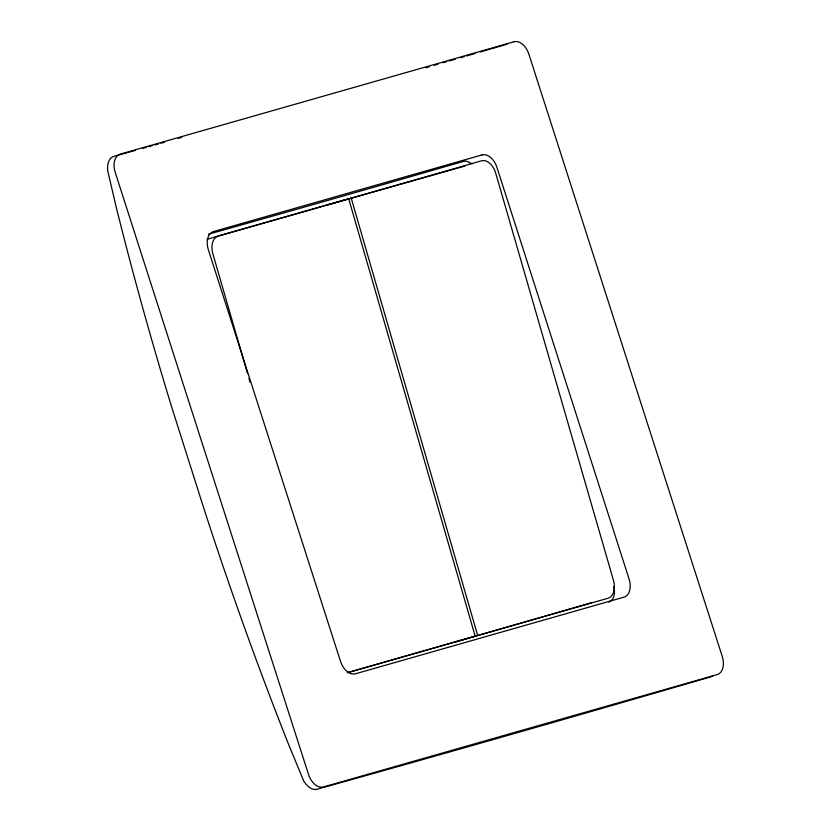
<?xml version="1.0" encoding="UTF-8"?>
<svg xmlns="http://www.w3.org/2000/svg" width="831" height="831" viewBox="0 0 831 831"><rect width="100%" height="100%" fill="white"/><g stroke="black" fill="none" stroke-linecap="round" stroke-linejoin="round"><path stroke-width="1.25" d="M608.905 602.257L612.624 599.141A15.966 11.146 64.4 0 0 613.693 586.613M591.173 602.818L454.225 642.301M480.256 51.969L507.201 44.126M325.243 205.589L481.533 160.83A15.706 10.201 73.7 0 1 495.702 173.118L613.465 580.37A15.706 10.201 73.7 0 1 608.012 598.258L348.127 672.559M261.194 223.861L323.997 205.943M327.746 204.873L464.893 166.075M347.306 672.663L475.166 636.172L348.688 198.744L218.335 235.942A15.706 10.201 73.7 0 0 212.881 253.829L247.461 373.389M207.085 239.276L259.968 224.204M208.477 234.207L223.362 230.021A3449.928 96.323 -17.8 0 0 430.894 170.802L463.376 161.411L466.264 161.141L472.164 163.759M135.474 150.359L113.515 156.477A15.924 9.234 77.8 0 0 107.635 170.48L116.662 208.986A2965.195 2253.869 74.1 0 0 171.799 407.419L201.902 502.288A2965.174 2253.849 74.1 0 0 288.513 744.244L303.564 780.704A15.924 9.151 64.4 0 0 316.694 789.305L338.664 783.197A3441.223 96.084 -17.8 0 0 683.435 684.806L710.38 676.964A15.924 11.27 62.8 0 0 713.029 675.624M351.191 198.027L477.669 635.455M248.895 378.375L249.975 382.104M475.249 53.423A3441.223 96.084 -17.8 0 1 466.513 55.957M464.03 56.685A3441.223 96.084 -17.8 0 1 460.301 57.765M455.336 59.198A3441.223 96.084 -17.8 0 1 449.145 60.995M446.673 61.712A3441.223 96.084 -17.8 0 1 442.965 62.782M438.041 64.216A3441.223 96.084 -17.8 0 1 434.353 65.285M429.45 66.698A3441.223 96.084 -17.8 0 1 425.773 67.768M181.833 137.375A3441.223 96.084 -17.8 0 1 178.125 138.424M164.59 142.215A3441.223 96.084 -17.8 0 1 160.913 143.244M158.472 143.929A3441.223 96.084 -17.8 0 1 154.815 144.958M152.385 145.633A3441.223 96.084 -17.8 0 1 148.749 146.651M146.329 147.326A3441.223 96.084 -17.8 0 1 142.703 148.344M513.974 41.768L120.287 154.119A16.018 10.398 70.8 0 0 115.177 172.225L308.561 774.565A16.018 10.398 70.8 0 0 323.477 786.957L717.153 674.606A16.018 10.398 70.8 0 0 722.264 656.5L528.88 54.16A16.018 10.398 70.8 0 0 513.974 41.768M482.001 154.93L213.463 231.569A16.018 10.398 70.8 0 0 208.342 249.674L340.533 661.403A16.018 10.398 70.8 0 0 355.439 673.796L623.988 597.157A16.018 10.398 70.8 0 0 629.098 579.051L496.907 167.322A16.018 10.398 70.8 0 0 482.001 154.93"/></g></svg>
